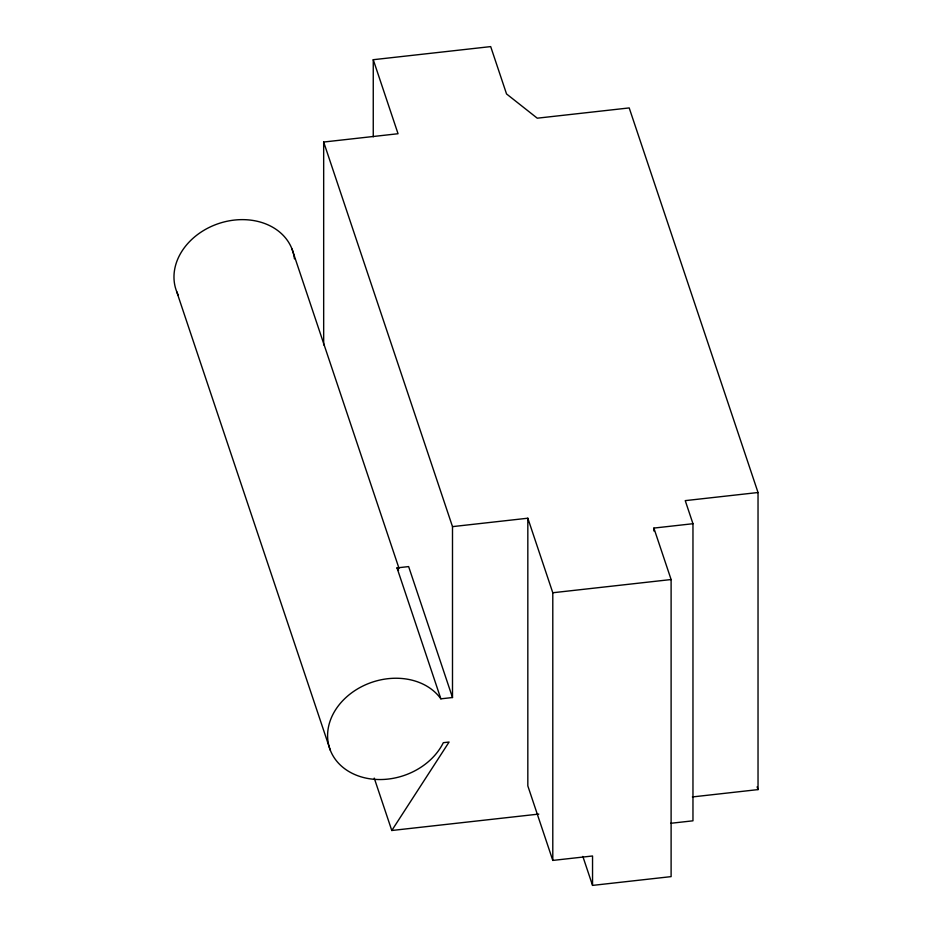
<?xml version="1.0" encoding="UTF-8"?>
<svg xmlns="http://www.w3.org/2000/svg" width="932" height="932" viewBox="0 0 932 932"><rect width="100%" height="100%" fill="white"/><g stroke="black" fill="none" stroke-linecap="round" stroke-linejoin="round"><path stroke-width="1.4" d="M374.245 778.115L391.79 830.494L449.073 742.047L443.329 742.688A61.477 49.291 -18.5 0 1 352.424 773.443A61.477 49.291 -18.5 0 1 348.079 695.656A61.477 49.291 -18.5 0 1 440.871 698.837L452.498 697.532L452.498 526.627L323.672 142.037L398.046 133.73L373.254 59.706L490.686 46.6L506.542 93.946L537.263 118.189L629.205 107.926L758.031 492.515L758.031 789.602L692.371 796.942M452.498 526.627L527.827 518.215L552.793 592.752L552.793 860.422L592.542 855.984L592.542 885.4L671.11 876.628L671.11 579.541L653.868 528.083L692.965 523.714L692.965 820.812L670.632 823.306M758.031 492.515L685.241 500.635L692.965 523.714M440.871 698.837L397.009 567.891L408.635 566.586L452.498 697.532M552.793 592.752L671.11 579.541M391.79 830.494L538.812 814.079M757.099 786.853L758.031 789.602M582.838 856.415L592.542 885.4M552.793 860.422L527.827 785.897L527.827 518.215M291.984 248.949L399.024 568.38M176.684 291.611L330.301 750.213M653.868 528.083L653.868 530.984M373.254 59.706L373.254 136.818M323.672 142.037L323.672 344.922M397.009 567.891A61.477 49.291 -18.5 0 1 398.581 570.268M178.245 295.083A61.477 49.291 -18.5 0 1 220.197 223.051A61.477 49.291 -18.5 0 1 294.43 258.84"/></g></svg>
